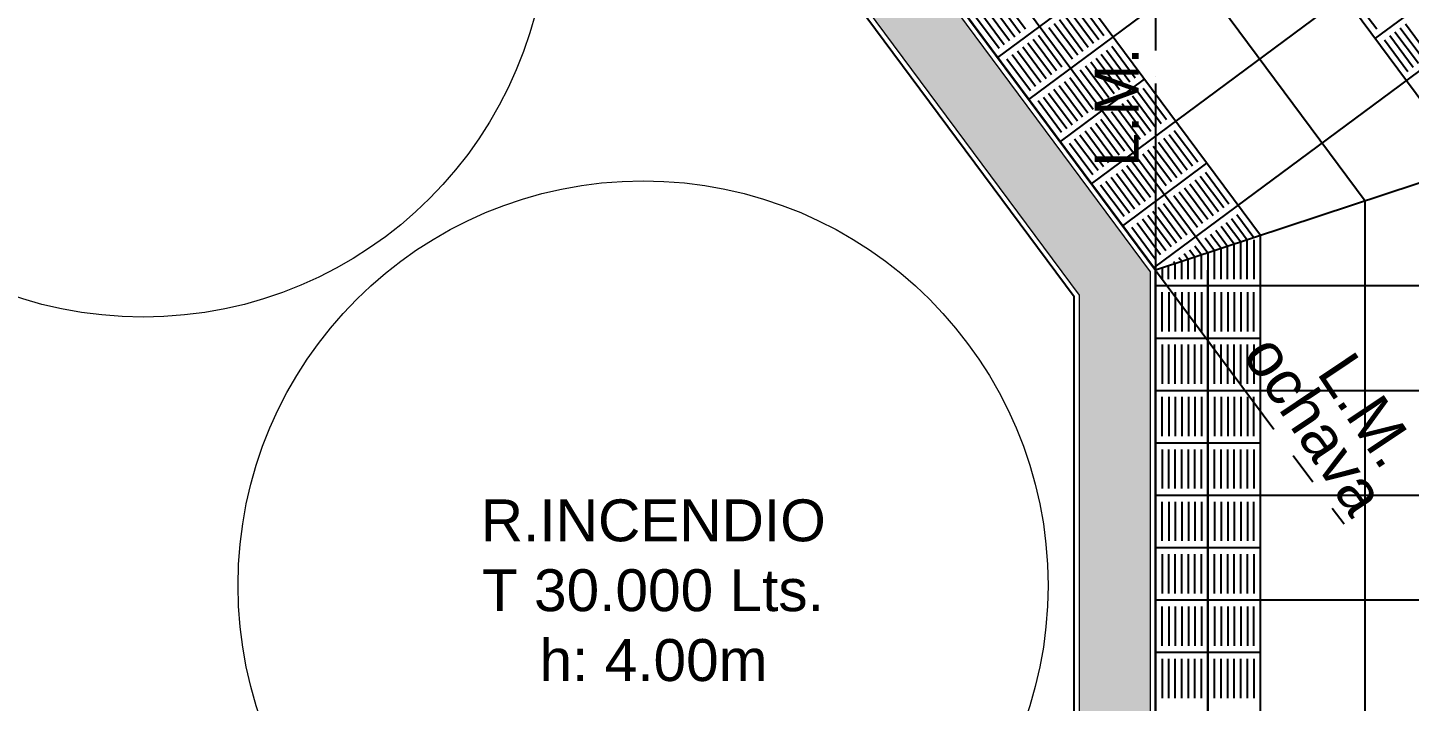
# Model space of a CAD drawing. Header units: inches. Extents: x -309 to 190, y -1585 to -1350.
# Drawn here: x -173.03 to -167.76, y -1391.92 to -1389.34 of the extents above; entities that cross this region are included whole.
import ezdxf

# ---------------------------------------------------------------- set-up
doc = ezdxf.new("R2010")
doc.units = ezdxf.units.IN
doc.header["$MEASUREMENT"] = 0
doc.linetypes.add('CENTER2', pattern=[1.125, 0.75, -0.125, 0.125, -0.125])
doc.linetypes.add('HIDDEN', pattern=[0.375, 0.25, -0.125])
for name, color, linetype in [('02', 9, 'CONTINUOUS'), ('CIEGOS', 9, 'CONTINUOUS'), ('DET', 9, 'CONTINUOUS'), ('lm', 9, 'HIDDEN'), ('NO VIDENTES', 9, 'CONTINUOUS'), ('REVOQUE', 9, 'CONTINUOUS'), ('V2', 9, 'CONTINUOUS')]:
    doc.layers.add(name, color=color, linetype=linetype)
doc.layers.add('cota', color=9, linetype='CONTINUOUS', lineweight=9)
doc.layers.add('MURO 27', color=9, linetype='CONTINUOUS', lineweight=9)
doc.styles.get("Standard").update_dxf_attribs({"font": 'arial.ttf'})

msp = doc.modelspace()

# ---------------------------------------------------------------- hatches: boundary and pattern name
at = {"layer": 'MURO 27'}
h = msp.add_hatch(color=256, dxfattribs=at)
h.paths.add_polyline_path([(-181.1018, -1382.5893), (-172.9664, -1385.0497), (-169.0218, -1390.3647), (-169.0218, -1399.0197), (-168.7518, -1399.0197), (-168.7518, -1390.2755), (-172.8028, -1384.8171), (-181.2888, -1382.2507), (-181.3718, -1382.5254), (-181.3718, -1384.8425), (-184.2118, -1384.8425), (-184.2118, -1385.1125), (-181.1018, -1385.1125)])
h.paths.add_polyline_path([(-168.7518, -1404.0597), (-169.0218, -1404.0597), (-169.0218, -1412.6484), (-169.0218, -1414.9837), (-169.0218, -1415.048), (-173.092, -1419.1182), (-176.5118, -1419.1182), (-176.5118, -1419.3882), (-172.9801, -1419.3882), (-168.7518, -1415.1599)])

# ---------------------------------------------------------------- linework, layer by layer
at = {"layer": 'CIEGOS'}
for points in [[(-172.0635, -1383.7661), (-167.5318, -1389.8715)], [(-172.5483, -1384.4553), (-168.3318, -1390.1359)], [(-168.7318, -1390.2682), (-172.7906, -1384.7999)], [(-172.7906, -1384.7999), (-168.7318, -1390.2682)], [(-168.3318, -1415.334), (-168.3318, -1390.1359)], [(-168.7318, -1415.1682), (-168.7318, -1390.2689)]]:
    msp.add_lwpolyline(points, dxfattribs=at)
at = {"layer": 'cota'}
for centre in [(-172.5939, -1388.9032), (-170.6868, -1391.4729)]:
    msp.add_circle(centre, 1.545, dxfattribs=at)
at = {"layer": 'DET'}
for points in [[(-172.3059, -1384.1107), (-167.9318, -1390.0037)], [(-172.6304, -1384.6809), (-168.5318, -1390.2028)], [(-169.2146, -1389.6178), (-165.5555, -1386.9018)], [(-168.9762, -1389.9389), (-165.4121, -1387.2936)], [(-168.7378, -1390.2601), (-165.2839, -1387.6965)], [(-168.7318, -1390.2682), (-164.9893, -1389.031)], [(-167.8934, -1389.3843), (-167.5722, -1389.1459)], [(-169.3338, -1389.4572), (-169.0126, -1389.2188)], [(-169.0954, -1389.7784), (-168.7742, -1389.5399)], [(-168.7321, -1389.5282), (-168.7318, -1389.5282)], [(-168.857, -1390.0995), (-168.5358, -1389.8611)], [(-168.7321, -1389.9282), (-168.7318, -1389.9282)], [(-167.9318, -1415.4999), (-167.9318, -1390.0037)], [(-168.5318, -1390.2021), (-168.5318, -1415.2511)], [(-168.5318, -1415.2511), (-168.5318, -1390.2689)], [(-168.7321, -1390.3282), (-164.8821, -1390.3282)], [(-168.7315, -1390.5282), (-168.3315, -1390.5282)], [(-168.7321, -1390.7282), (-164.8821, -1390.7282)], [(-168.7315, -1390.9282), (-168.3315, -1390.9282)], [(-168.7321, -1391.1282), (-164.8821, -1391.1282)], [(-168.7315, -1391.3282), (-168.3315, -1391.3282)], [(-168.7321, -1391.5282), (-164.882, -1391.5282)], [(-168.7315, -1391.7282), (-168.3315, -1391.7282)]]:
    msp.add_lwpolyline(points, dxfattribs=at)
at = {"layer": 'lm', "linetype": 'CENTER2'}
msp.add_line((-168.7318, -1388.4307), (-168.7318, -1417.0141), dxfattribs=at)
msp.add_line((-168.7318, -1388.4307), (-168.7318, -1417.0141), dxfattribs=at)
msp.add_lwpolyline([(-173.4211, -1383.9503), (-168.0126, -1391.238)], dxfattribs=at)
msp.add_lwpolyline([(-173.4211, -1383.9503), (-168.0126, -1391.238)], dxfattribs=at)
at = {"layer": 'MURO 27'}
msp.add_lwpolyline([(-184.2118, -1384.8425), (-181.3718, -1384.8425), (-181.3718, -1382.5254), (-181.2888, -1382.2507), (-172.8028, -1384.8171), (-168.7518, -1390.2755), (-168.7518, -1399.0197), (-169.0218, -1399.0197), (-169.0218, -1390.3647), (-172.9664, -1385.0497), (-181.1018, -1382.5893), (-181.1018, -1385.1125), (-184.2118, -1385.1125)], dxfattribs=at)
at = {"layer": 'NO VIDENTES'}
for p, q in [((-169.3779, -1389.2719), (-169.2885, -1389.3924)), ((-169.3578, -1389.257), (-169.2684, -1389.3775)), ((-169.3377, -1389.2421), (-169.2483, -1389.3626)), ((-169.3177, -1389.2272), (-169.2283, -1389.3477)), ((-168.9485, -1389.3891), (-169.0379, -1389.2686)), ((-168.9284, -1389.3742), (-169.0178, -1389.2537)), ((-167.8882, -1389.3494), (-167.9776, -1389.2289)), ((-169.3286, -1389.4222), (-169.418, -1389.3017)), ((-169.398, -1389.2868), (-169.3086, -1389.4073)), ((-169.0288, -1389.4487), (-169.1182, -1389.3282)), ((-169.0087, -1389.4338), (-169.0981, -1389.3133)), ((-168.9886, -1389.4189), (-169.078, -1389.2984)), ((-168.9685, -1389.404), (-169.0579, -1389.2835)), ((-167.6887, -1389.4504), (-167.7781, -1389.3299)), ((-169.089, -1389.4934), (-169.1784, -1389.3729)), ((-169.0488, -1389.4636), (-169.1382, -1389.3431)), ((-167.749, -1389.4951), (-167.8384, -1389.3746)), ((-167.7289, -1389.4802), (-167.8183, -1389.3597)), ((-167.7088, -1389.4653), (-167.7982, -1389.3448)), ((-169.1693, -1389.553), (-169.2587, -1389.4325)), ((-169.1492, -1389.5381), (-169.2386, -1389.4176)), ((-169.1291, -1389.5232), (-169.2185, -1389.4027)), ((-169.1091, -1389.5083), (-169.1985, -1389.3878)), ((-168.9187, -1389.4292), (-168.8293, -1389.5497)), ((-168.8986, -1389.4143), (-168.8092, -1389.5348)), ((-167.8584, -1389.3895), (-167.769, -1389.51)), ((-169.2988, -1389.4623), (-169.2094, -1389.5828)), ((-169.1894, -1389.5679), (-169.2788, -1389.4474)), ((-168.999, -1389.4888), (-168.9096, -1389.6093)), ((-168.9789, -1389.4739), (-168.8895, -1389.5944)), ((-168.9588, -1389.459), (-168.8694, -1389.5795)), ((-168.9387, -1389.4441), (-168.8493, -1389.5646)), ((-169.0592, -1389.5335), (-168.9698, -1389.654)), ((-169.019, -1389.5037), (-168.9296, -1389.6242)), ((-169.1395, -1389.5931), (-169.0501, -1389.7136)), ((-169.1194, -1389.5782), (-169.03, -1389.6987)), ((-169.0993, -1389.5633), (-169.0099, -1389.6838)), ((-169.0793, -1389.5484), (-168.9899, -1389.6689)), ((-168.7101, -1389.7103), (-168.7995, -1389.5898)), ((-168.69, -1389.6954), (-168.7794, -1389.5749)), ((-169.0902, -1389.7434), (-169.1796, -1389.6229)), ((-169.1596, -1389.608), (-169.0702, -1389.7285)), ((-168.7703, -1389.755), (-168.8597, -1389.6345)), ((-168.7502, -1389.7401), (-168.8396, -1389.6196)), ((-168.7301, -1389.7252), (-168.8195, -1389.6047)), ((-168.8506, -1389.8146), (-168.94, -1389.6941)), ((-168.8104, -1389.7848), (-168.8998, -1389.6643)), ((-168.7904, -1389.7699), (-168.8798, -1389.6494)), ((-168.9108, -1389.8593), (-169.0002, -1389.7388)), ((-168.8907, -1389.8444), (-168.9801, -1389.7239)), ((-168.8707, -1389.8295), (-168.9601, -1389.709)), ((-168.6803, -1389.7504), (-168.5909, -1389.8709)), ((-168.6602, -1389.7355), (-168.5708, -1389.856)), ((-169.0604, -1389.7835), (-168.971, -1389.904)), ((-168.951, -1389.8891), (-169.0404, -1389.7686)), ((-168.9309, -1389.8742), (-169.0203, -1389.7537)), ((-168.7405, -1389.7951), (-168.6511, -1389.9156)), ((-168.7204, -1389.7802), (-168.631, -1389.9007)), ((-168.7003, -1389.7653), (-168.6109, -1389.8858)), ((-168.8208, -1389.8547), (-168.7314, -1389.9752)), ((-168.7806, -1389.8249), (-168.6912, -1389.9454)), ((-168.7606, -1389.81), (-168.6712, -1389.9305)), ((-168.881, -1389.8994), (-168.7916, -1390.0199)), ((-168.8609, -1389.8845), (-168.7715, -1390.005)), ((-168.8409, -1389.8696), (-168.7515, -1389.9901)), ((-168.4717, -1390.0315), (-168.5611, -1389.911)), ((-168.4516, -1390.0166), (-168.541, -1389.8961)), ((-168.8518, -1390.0646), (-168.9412, -1389.9441)), ((-168.9211, -1389.9292), (-168.8317, -1390.0497)), ((-168.9011, -1389.9143), (-168.8117, -1390.0348)), ((-168.5319, -1390.0762), (-168.6213, -1389.9557)), ((-168.5118, -1390.0613), (-168.6012, -1389.9408)), ((-168.4917, -1390.0464), (-168.5811, -1389.9259)), ((-168.6122, -1390.1358), (-168.7016, -1390.0153)), ((-168.572, -1390.106), (-168.6614, -1389.9855)), ((-168.552, -1390.0911), (-168.6414, -1389.9706)), ((-168.6724, -1390.1805), (-168.7618, -1390.06)), ((-168.6523, -1390.1656), (-168.7417, -1390.0451)), ((-168.6322, -1390.1507), (-168.7217, -1390.0302)), ((-168.4218, -1390.0567), (-168.3568, -1390.1442)), ((-168.822, -1390.1047), (-168.7326, -1390.2252)), ((-168.7125, -1390.2103), (-168.8019, -1390.0898)), ((-168.6925, -1390.1954), (-168.7819, -1390.0749)), ((-168.5021, -1390.1163), (-168.4568, -1390.1773)), ((-168.482, -1390.1014), (-168.4318, -1390.169)), ((-168.4619, -1390.0865), (-168.4068, -1390.1607)), ((-168.4419, -1390.0716), (-168.3818, -1390.1532)), ((-168.5422, -1390.1461), (-168.5068, -1390.1938)), ((-168.5222, -1390.1312), (-168.4818, -1390.1855)), ((-168.4318, -1390.3032), (-168.4318, -1390.169)), ((-168.4068, -1390.3032), (-168.4068, -1390.1607)), ((-168.3818, -1390.3032), (-168.3818, -1390.1532)), ((-168.3568, -1390.1532), (-168.3568, -1390.3032)), ((-168.6426, -1390.2206), (-168.6318, -1390.2351)), ((-168.6225, -1390.2057), (-168.6068, -1390.2268)), ((-168.6068, -1390.3032), (-168.6068, -1390.2268)), ((-168.6024, -1390.1908), (-168.5818, -1390.2186)), ((-168.5824, -1390.1759), (-168.5568, -1390.2103)), ((-168.5818, -1390.3032), (-168.5818, -1390.2186)), ((-168.5568, -1390.3032), (-168.5568, -1390.2103)), ((-168.5068, -1390.3032), (-168.5068, -1390.1938)), ((-168.4818, -1390.3032), (-168.4818, -1390.1855)), ((-168.4568, -1390.3032), (-168.4568, -1390.1773)), ((-168.7068, -1390.2599), (-168.7068, -1390.3032)), ((-168.6818, -1390.3032), (-168.6818, -1390.2516)), ((-168.6627, -1390.2355), (-168.6568, -1390.2434)), ((-168.6568, -1390.3032), (-168.6568, -1390.2434)), ((-168.6318, -1390.3032), (-168.6318, -1390.2351)), ((-168.7065, -1390.5032), (-168.7065, -1390.3532)), ((-168.6815, -1390.3532), (-168.6815, -1390.5032)), ((-168.6565, -1390.3532), (-168.6565, -1390.5032)), ((-168.6315, -1390.3532), (-168.6315, -1390.5032)), ((-168.6065, -1390.3532), (-168.6065, -1390.5032)), ((-168.5815, -1390.3532), (-168.5815, -1390.5032)), ((-168.5565, -1390.3532), (-168.5565, -1390.5032)), ((-168.5065, -1390.3532), (-168.5065, -1390.5032)), ((-168.4815, -1390.3532), (-168.4815, -1390.5032)), ((-168.4565, -1390.3532), (-168.4565, -1390.5032)), ((-168.4315, -1390.3532), (-168.4315, -1390.5032)), ((-168.4065, -1390.3532), (-168.4065, -1390.5032)), ((-168.3815, -1390.3532), (-168.3815, -1390.5032)), ((-168.3565, -1390.5032), (-168.3565, -1390.3532)), ((-168.7065, -1390.5532), (-168.7065, -1390.7032)), ((-168.6815, -1390.7032), (-168.6815, -1390.5532)), ((-168.6565, -1390.7032), (-168.6565, -1390.5532)), ((-168.6315, -1390.7032), (-168.6315, -1390.5532)), ((-168.6065, -1390.7032), (-168.6065, -1390.5532)), ((-168.5815, -1390.7032), (-168.5815, -1390.5532)), ((-168.5565, -1390.7032), (-168.5565, -1390.5532)), ((-168.5065, -1390.7032), (-168.5065, -1390.5532)), ((-168.4815, -1390.7032), (-168.4815, -1390.5532)), ((-168.4565, -1390.7032), (-168.4565, -1390.5532)), ((-168.4315, -1390.7032), (-168.4315, -1390.5532)), ((-168.4065, -1390.7032), (-168.4065, -1390.5532)), ((-168.3815, -1390.7032), (-168.3815, -1390.5532)), ((-168.3565, -1390.5532), (-168.3565, -1390.7032)), ((-168.7065, -1390.9032), (-168.7065, -1390.7532)), ((-168.6815, -1390.7532), (-168.6815, -1390.9032)), ((-168.6565, -1390.7532), (-168.6565, -1390.9032)), ((-168.6315, -1390.7532), (-168.6315, -1390.9032)), ((-168.6065, -1390.7532), (-168.6065, -1390.9032)), ((-168.5815, -1390.7532), (-168.5815, -1390.9032)), ((-168.5565, -1390.7532), (-168.5565, -1390.9032)), ((-168.5065, -1390.7532), (-168.5065, -1390.9032)), ((-168.4815, -1390.7532), (-168.4815, -1390.9032)), ((-168.4565, -1390.7532), (-168.4565, -1390.9032)), ((-168.4315, -1390.7532), (-168.4315, -1390.9032)), ((-168.4065, -1390.7532), (-168.4065, -1390.9032)), ((-168.3815, -1390.7532), (-168.3815, -1390.9032)), ((-168.3565, -1390.9032), (-168.3565, -1390.7532)), ((-168.7065, -1390.9532), (-168.7065, -1391.1032)), ((-168.6815, -1391.1032), (-168.6815, -1390.9532)), ((-168.6565, -1391.1032), (-168.6565, -1390.9532)), ((-168.6315, -1391.1032), (-168.6315, -1390.9532)), ((-168.6065, -1391.1032), (-168.6065, -1390.9532)), ((-168.5815, -1391.1032), (-168.5815, -1390.9532)), ((-168.5565, -1391.1032), (-168.5565, -1390.9532)), ((-168.5065, -1391.1032), (-168.5065, -1390.9532)), ((-168.4815, -1391.1032), (-168.4815, -1390.9532)), ((-168.4565, -1391.1032), (-168.4565, -1390.9532)), ((-168.4315, -1391.1032), (-168.4315, -1390.9532)), ((-168.4065, -1391.1032), (-168.4065, -1390.9532)), ((-168.3815, -1391.1032), (-168.3815, -1390.9532)), ((-168.3565, -1390.9532), (-168.3565, -1391.1032)), ((-168.7065, -1391.3032), (-168.7065, -1391.1532)), ((-168.6815, -1391.1532), (-168.6815, -1391.3032)), ((-168.6565, -1391.1532), (-168.6565, -1391.3032)), ((-168.6315, -1391.1532), (-168.6315, -1391.3032)), ((-168.6065, -1391.1532), (-168.6065, -1391.3032)), ((-168.5815, -1391.1532), (-168.5815, -1391.3032)), ((-168.5565, -1391.1532), (-168.5565, -1391.3032)), ((-168.5065, -1391.1532), (-168.5065, -1391.3032)), ((-168.4815, -1391.1532), (-168.4815, -1391.3032)), ((-168.4565, -1391.1532), (-168.4565, -1391.3032)), ((-168.4315, -1391.1532), (-168.4315, -1391.3032)), ((-168.4065, -1391.1532), (-168.4065, -1391.3032)), ((-168.3815, -1391.1532), (-168.3815, -1391.3032)), ((-168.3565, -1391.3032), (-168.3565, -1391.1532)), ((-168.7065, -1391.3532), (-168.7065, -1391.5032)), ((-168.6815, -1391.5032), (-168.6815, -1391.3532)), ((-168.6565, -1391.5032), (-168.6565, -1391.3532)), ((-168.6315, -1391.5032), (-168.6315, -1391.3532)), ((-168.6065, -1391.5032), (-168.6065, -1391.3532)), ((-168.5815, -1391.5032), (-168.5815, -1391.3532)), ((-168.5565, -1391.5032), (-168.5565, -1391.3532)), ((-168.5065, -1391.5032), (-168.5065, -1391.3532)), ((-168.4815, -1391.5032), (-168.4815, -1391.3532)), ((-168.4565, -1391.5032), (-168.4565, -1391.3532)), ((-168.4315, -1391.5032), (-168.4315, -1391.3532)), ((-168.4065, -1391.5032), (-168.4065, -1391.3532)), ((-168.3815, -1391.5032), (-168.3815, -1391.3532)), ((-168.3565, -1391.3532), (-168.3565, -1391.5032)), ((-168.7065, -1391.7032), (-168.7065, -1391.5532)), ((-168.6815, -1391.5532), (-168.6815, -1391.7032)), ((-168.6565, -1391.5532), (-168.6565, -1391.7032)), ((-168.6315, -1391.5532), (-168.6315, -1391.7032)), ((-168.6065, -1391.5532), (-168.6065, -1391.7032)), ((-168.5815, -1391.5532), (-168.5815, -1391.7032)), ((-168.5565, -1391.5532), (-168.5565, -1391.7032)), ((-168.5065, -1391.5532), (-168.5065, -1391.7032)), ((-168.4815, -1391.5532), (-168.4815, -1391.7032)), ((-168.4565, -1391.5532), (-168.4565, -1391.7032)), ((-168.4315, -1391.5532), (-168.4315, -1391.7032)), ((-168.4065, -1391.5532), (-168.4065, -1391.7032)), ((-168.3815, -1391.5532), (-168.3815, -1391.7032)), ((-168.3565, -1391.7032), (-168.3565, -1391.5532)), ((-168.7065, -1391.7532), (-168.7065, -1391.9032)), ((-168.6815, -1391.9032), (-168.6815, -1391.7532)), ((-168.6565, -1391.9032), (-168.6565, -1391.7532)), ((-168.6315, -1391.9032), (-168.6315, -1391.7532)), ((-168.6065, -1391.9032), (-168.6065, -1391.7532)), ((-168.5815, -1391.9032), (-168.5815, -1391.7532)), ((-168.5565, -1391.9032), (-168.5565, -1391.7532)), ((-168.5065, -1391.9032), (-168.5065, -1391.7532)), ((-168.4815, -1391.9032), (-168.4815, -1391.7532)), ((-168.4565, -1391.9032), (-168.4565, -1391.7532)), ((-168.4315, -1391.9032), (-168.4315, -1391.7532)), ((-168.4065, -1391.9032), (-168.4065, -1391.7532)), ((-168.3815, -1391.9032), (-168.3815, -1391.7532)), ((-168.3565, -1391.7532), (-168.3565, -1391.9032))]:
    msp.add_line(p, q, dxfattribs=at)
at = {"layer": 'REVOQUE'}
for points in [[(-184.1918, -1384.8225), (-181.3918, -1384.8225), (-181.3918, -1382.5225), (-181.3021, -1382.2258), (-172.7906, -1384.7999), (-168.7318, -1390.2689), (-168.7318, -1399.0397), (-169.0418, -1399.0397), (-169.0418, -1397.7897)], [(-169.0418, -1393.2097), (-169.0418, -1390.3714), (-172.9785, -1385.067), (-181.0818, -1382.6162), (-181.0818, -1385.1325), (-184.1918, -1385.1325)]]:
    msp.add_lwpolyline(points, dxfattribs=at)
at = {"layer": 'V2'}
for points in [[(-272.7318, -1415.4082, 0.414214), (-264.7318, -1423.4082), (-172.7318, -1423.4082, 0.414214), (-164.7318, -1415.4082), (-164.7318, -1390.4819, 0.330583), (-171.8369, -1380.9101), (-202.5175, -1371.6307, 0.073558), (-204.8335, -1371.2882), (-264.7318, -1371.2882, 0.414214), (-272.7318, -1379.2882)], [(-272.5818, -1415.4082, 0.414214), (-264.7318, -1423.2582), (-172.7318, -1423.2582, 0.414214), (-164.8818, -1415.4082), (-164.8818, -1390.4819, 0.330583), (-171.8803, -1381.0537), (-202.5609, -1371.7743, 0.073558), (-204.8335, -1371.4382), (-264.7318, -1371.4382, 0.414214), (-272.5818, -1379.2882)]]:
    msp.add_lwpolyline(points, format="xyb", close=True, dxfattribs=at)

# ---------------------------------------------------------------- texts
at = {"layer": '02'}
for s, rotation, p in [('L.M.', 90, (-168.7957, -1389.8751)), ('ochava', 303.77, (-168.4036, -1390.5921)), ('L.M.', 303.77, (-168.12, -1390.6608))]:
    msp.add_text(s, height=0.168, rotation=rotation, dxfattribs=at).set_placement(p)
at = {"layer": 'cota', "insert": (-171.2965, -1391.8401), "char_height": 0.16, "width": 1.270119, "attachment_point": 7}
msp.add_mtext('\\pi0.63506;\\P\\pi-0.0093062;R.INCENDIO \\P\\pi-0.0049406;T 30.000 Lts.\\P\\pi0.21476;h: 4.00m', dxfattribs=at)

doc.saveas('drawing.dxf')
